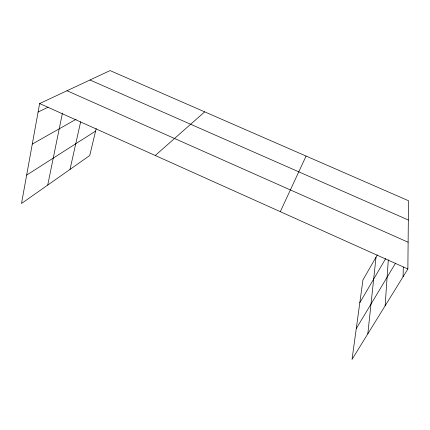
<?xml version="1.0" encoding="UTF-8"?>
<svg xmlns="http://www.w3.org/2000/svg" width="430" height="430" viewBox="0 0 430 430"><rect width="100%" height="100%" fill="white"/><g stroke="black" fill="none" stroke-linecap="round" stroke-linejoin="round"><path stroke-width="0.64" d="M377.325 254.931L362.947 279.935L352.036 359.41L407.866 268.986L408.5 200.729L110.075 70.59L39.63 103.555L21.5 203.503L89.736 155.547L96.207 128.522M403.082 276.737L403.302 267.1M385.135 305.8L388.306 259.774M367.817 333.852L376.008 257.221M47.735 185.067L62.436 113.117M70.025 169.399L80.652 121.781M280.301 211.678L306.085 156.069M359.819 302.704L385.731 258.521M356.26 328.633L395.573 263.128M155.251 155.499L204.701 111.854M26.649 175.107L95.589 131.102M32.282 144.072L76.169 119.234M38.087 112.063L48.117 107.161M89.978 79.991L408.323 220.004M67.01 90.741L408.113 242.224M39.63 103.555L407.866 268.986"/></g></svg>
